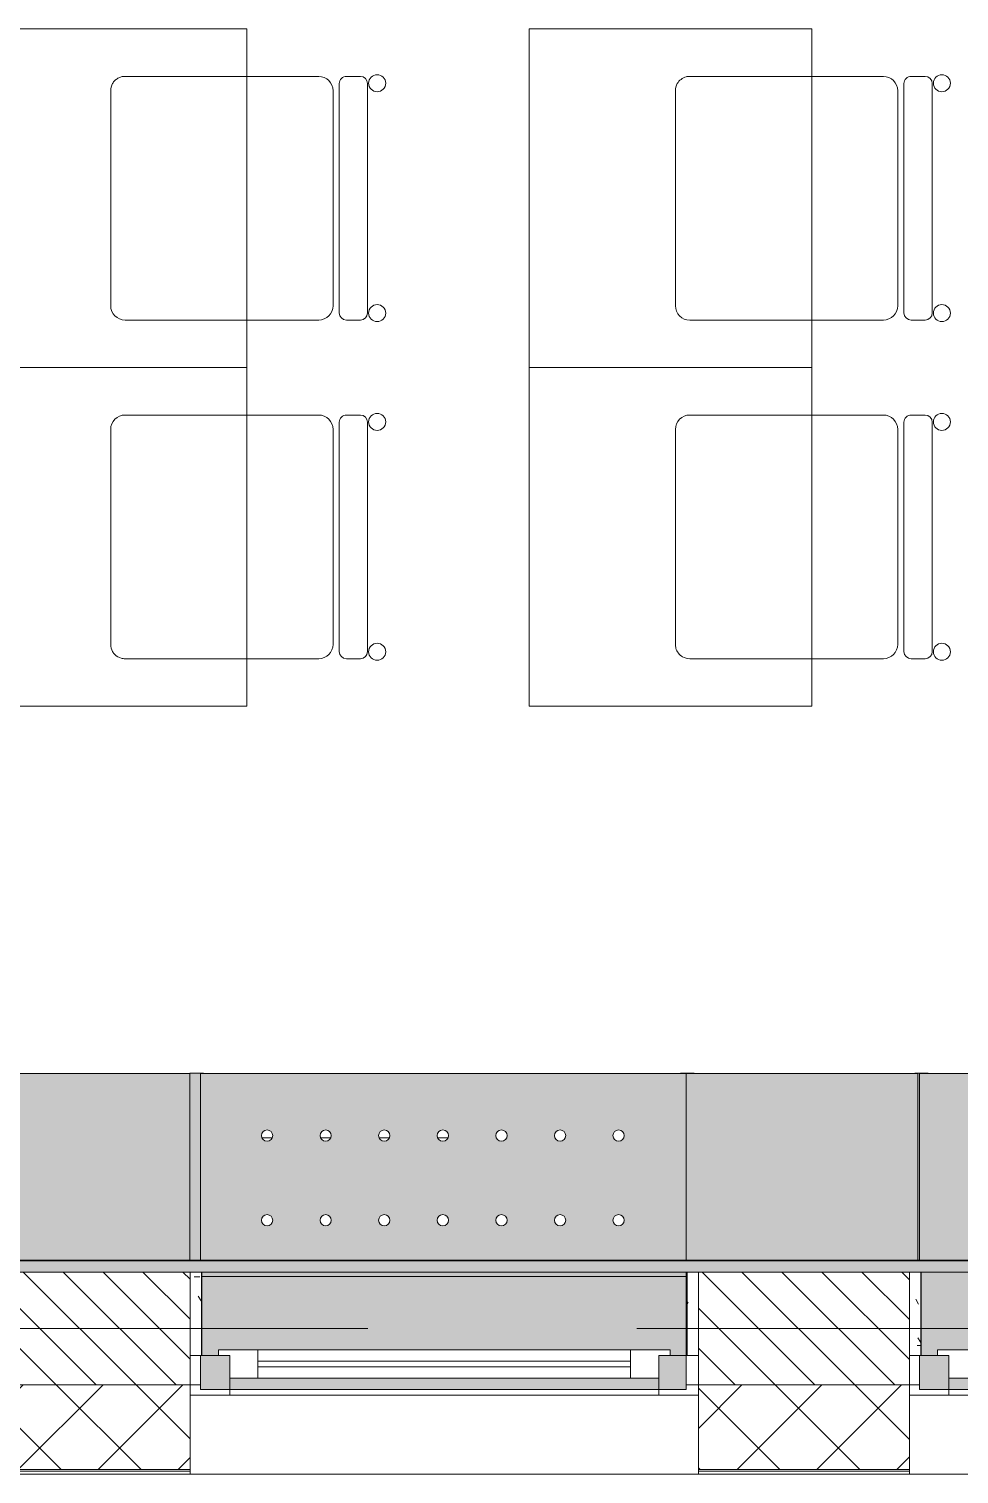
# Model space of a CAD drawing. Header units: millimetres. Extents: x 35092 to 251863, y -8553 to 29549.
# Drawn here: x 43751 to 45398, y -258 to 2303 of the extents above; entities that cross this region are included whole.
import ezdxf

# ---------------------------------------------------------------- set-up
doc = ezdxf.new("R2010")
doc.units = ezdxf.units.MM
doc.linetypes.add('Осевая', pattern=[3175, 635, -476.25, 1587.5, -476.25])
for name, color, linetype, lineweight in [('A-GLAZ', 7, 'Continuous', 9), ('A-GLAZ-1', 7, 'Continuous', 13), ('A-WALL', 7, 'Continuous', 9), ('I-WALL', 7, 'Continuous', 9), ('Знаки', 7, 'Continuous', 9), ('Оси-2', 7, 'Осевая', 9)]:
    doc.layers.add(name, color=color, linetype=linetype, lineweight=lineweight)
for name, color, linetype, lineweight, true_color in [('A-WALL-1', 9, 'Continuous', 9, 0x808080), ('A-WALL-FNSH-1', 9, 'Continuous', 9, 0x808080), ('I-FURN-1', 9, 'Continuous', 9, 0x808080), ('M-EQPM-1', 7, 'Continuous', 9, 0xb2b2b2)]:
    doc.layers.add(name, color=color, linetype=linetype, lineweight=lineweight, true_color=true_color)
pattern_1 = [(0, (0, 0), (121.92, 30.48), [10.058, -81.382, 10.058, -81.382, -487.68]), (0, (0, 0), (121.92, 30.48), [-182.88, 10.058, -172.822, 10.058, -81.382, -213.36]), (0, (0, 0), (121.92, 30.48), [-457.2, 10.058, -50.902, 10.058, -142.342]), (120, (45.72, 15.24), (-87.356454, 90.345817), [10.058, -81.382, 10.058, -81.382, -487.68]), (120, (45.72, 15.24), (-87.356454, 90.345817), [-182.88, 10.058, -172.822, 10.058, -81.382, -213.36]), (120, (45.72, 15.24), (-87.356454, 90.345817), [-457.2, 10.058, -50.902, 10.058, -142.342]), (240, (60.96, 76.2), (-34.563546, -120.825817), [10.058, -81.382, 10.058, -81.382, -487.68]), (240, (60.96, 76.2), (-34.563546, -120.825817), [-182.88, 10.058, -172.822, 10.058, -81.382, -213.36]), (240, (60.96, 76.2), (-34.563546, -120.825817), [-457.2, 10.058, -50.902, 10.058, -142.342])]

# ---------------------------------------------------------------- blocks, each defined once
blk = doc.blocks.new('120_Окно_СКБ_2Ст - 120_Окно_СКБ_2Ст 2100х2500 _мал створка СЛЕВА_-V24-План расстановки мебели и оборудования 2 этажа в осях 12-23')
at = {"layer": 'A-GLAZ'}
for p, q in [((1050, -57), (-1050, -57)), ((-1030, -127), (-1027.8, -127)), ((-930, -107), (-270, -107)), ((-270, -117), (-930, -117)), ((-100, -107), (930, -107)), ((930, -117), (-100, -117))]:
    blk.add_line(p, q, dxfattribs=at)
at = {"layer": 'A-GLAZ-1'}
for p, q in [((-1050, -127), (-1050, -57)), ((-1050, -57), (-980, -57)), ((-980, -57), (-980, -127)), ((-220, -127), (-220, -57)), ((-220, -57), (-150, -57)), ((-150, -57), (-150, -127)), ((980, -127), (980, -57)), ((980, -57), (1050, -57)), ((1050, -57), (1050, -127)), ((-220, -87), (-980, -87)), ((-980, -87), (-980, -127)), ((-930, -137), (-930, -87)), ((-270, -137), (-270, -87)), ((-220, -127), (-220, -87)), ((980, -87), (-150, -87)), ((-150, -87), (-150, -127)), ((-100, -137), (-100, -87)), ((930, -137), (930, -87)), ((980, -127), (980, -87)), ((-980, -127), (-1050, -127)), ((-980, -127), (-1000, -127)), ((-1000, -127), (-1000, -137)), ((-150, -127), (-220, -127)), ((-200, -127), (-220, -127)), ((-200, -137), (-200, -127)), ((-150, -127), (-170, -127)), ((-170, -127), (-170, -137)), ((1050, -127), (980, -127)), ((1000, -127), (980, -127)), ((1000, -137), (1000, -127)), ((-1000, -137), (-200, -137)), ((-200, -137), (-1000, -137)), ((-170, -137), (1000, -137)), ((1000, -137), (-170, -137))]:
    blk.add_line(p, q, dxfattribs=at)
blk = doc.blocks.new('120_Окно_СКБ_1Ст - 120_Окно_СКБ_1Ст 900х2500_h_-V43-План расстановки мебели и оборудования 2 этажа в осях 12-23')
at = {"layer": 'A-GLAZ'}
for p, q in [((450, -57), (-450, -57)), ((-430, -127), (-428.4, -127)), ((-330, -107), (330, -107)), ((330, -117), (-330, -117))]:
    blk.add_line(p, q, dxfattribs=at)
at = {"layer": 'A-GLAZ-1'}
for p, q in [((-450, -127), (-450, -57)), ((-450, -57), (-380, -57)), ((-380, -57), (-380, -127)), ((380, -127), (380, -57)), ((380, -57), (450, -57)), ((450, -57), (450, -127)), ((380, -87), (-380, -87)), ((-380, -87), (-380, -127)), ((-330, -137), (-330, -87)), ((330, -137), (330, -87)), ((380, -127), (380, -87)), ((-380, -127), (-450, -127)), ((-380, -127), (-400, -127)), ((-400, -127), (-400, -137)), ((450, -127), (380, -127)), ((400, -127), (380, -127)), ((400, -137), (400, -127)), ((-400, -137), (400, -137)), ((400, -137), (-400, -137))]:
    blk.add_line(p, q, dxfattribs=at)
blk = doc.blocks.new('Стол базовый прямоугольный - 1_7а-25476368-План расстановки мебели и оборудования 2 этажа в осях 12-23')
at = {"layer": 'I-FURN-1'}
for p, q in [((250, 300), (-250, 300)), ((-250, 300), (-250, -300)), ((250, -300), (250, 300)), ((-250, -300), (250, -300))]:
    blk.add_line(p, q, dxfattribs=at)
blk = doc.blocks.new('Стул Breuer - 1_9а-V56-План расстановки мебели и оборудования 2 этажа в осях 12-23')
at = {"layer": 'I-FURN-1'}
for p, q in [((190.5, 241.3), (-190.5, 241.3)), ((-215.9, 215.9), (-215.9, 0)), ((215.9, 0), (215.9, 215.9)), ((-215.9, 0), (-215.9, -127)), ((215.9, -127), (215.9, 0)), ((-190.5, -152.4), (190.5, -152.4)), ((-215.9, -176.2), (-215.9, -200.8)), ((203.2, -163.5), (-203.2, -163.5)), ((215.9, -200.8), (215.9, -176.2)), ((-203.2, -213.5), (203.2, -213.5))]:
    blk.add_line(p, q, dxfattribs=at)
for centre, radius, start, end in [((-190.5, 215.9), 25.4, 135, 180), ((-190.5, 215.9), 25.4, 90, 135), ((190.5, 215.9), 25.4, 60, 90), ((190.5, 215.9), 25.4, 15, 60), ((190.5, 215.9), 25.4, 0, 15), ((-190.5, -127), 25.4, 180, 270), ((190.5, -127), 25.4, 270, 360), ((-203.2, -176.2), 12.7, 90, 180), ((203.2, -176.2), 12.7, 360, 90), ((-203.2, -200.8), 12.7, 180, 270), ((203.2, -200.8), 12.7, 270, 360), ((-203.5, -230.6), 15.1, 360, 180), ((203.7, -230.6), 15.1, 360, 180), ((-203.5, -230.6), 15.1, 180, 360), ((203.7, -230.6), 15.1, 180, 360)]:
    blk.add_arc(centre, radius, start, end, dxfattribs=at)
blk = doc.blocks.new('Стул Breuer - 1_9а-V57-План расстановки мебели и оборудования 2 этажа в осях 12-23')
at = {"layer": 'I-FURN-1'}
for p, q in [((190.5, 241.3), (-190.5, 241.3)), ((-215.9, 215.9), (-215.9, 0)), ((215.9, 0), (215.9, 215.9)), ((-215.9, 0), (-215.9, -127)), ((215.9, -127), (215.9, 0)), ((-190.5, -152.4), (190.5, -152.4)), ((-215.9, -176.2), (-215.9, -200.8)), ((203.2, -163.5), (-203.2, -163.5)), ((215.9, -200.8), (215.9, -176.2)), ((-203.2, -213.5), (203.2, -213.5))]:
    blk.add_line(p, q, dxfattribs=at)
for centre, radius, start, end in [((-190.5, 215.9), 25.4, 105, 150), ((-190.5, 215.9), 25.4, 90, 105), ((190.5, 215.9), 25.4, 45, 90), ((190.5, 215.9), 25.4, 0, 45), ((-190.5, 215.9), 25.4, 150, 180), ((-190.5, -127), 25.4, 180, 270), ((190.5, -127), 25.4, 270, 360), ((-203.2, -176.2), 12.7, 90, 180), ((203.2, -176.2), 12.7, 360, 90), ((-203.2, -200.8), 12.7, 180, 270), ((203.2, -200.8), 12.7, 270, 360), ((-203.5, -230.6), 15.1, 360, 180), ((203.7, -230.6), 15.1, 360, 180), ((-203.5, -230.6), 15.1, 180, 360), ((203.7, -230.6), 15.1, 180, 360)]:
    blk.add_arc(centre, radius, start, end, dxfattribs=at)
blk = doc.blocks.new('Стул Breuer - 1_9а-V58-План расстановки мебели и оборудования 2 этажа в осях 12-23')
at = {"layer": 'I-FURN-1'}
for p, q in [((190.5, 241.3), (-190.5, 241.3)), ((-215.9, 215.9), (-215.9, 0)), ((215.9, 0), (215.9, 215.9)), ((-215.9, 0), (-215.9, -127)), ((215.9, -127), (215.9, 0)), ((-190.5, -152.4), (190.5, -152.4)), ((-215.9, -176.2), (-215.9, -200.8)), ((203.2, -163.5), (-203.2, -163.5)), ((215.9, -200.8), (215.9, -176.2)), ((-203.2, -213.5), (203.2, -213.5))]:
    blk.add_line(p, q, dxfattribs=at)
for centre, radius, start, end in [((-190.5, 215.9), 25.4, 90, 180), ((190.5, 215.9), 25.4, 60, 90), ((190.5, 215.9), 25.4, 45, 60), ((190.5, 215.9), 25.4, 30, 45), ((190.5, 215.9), 25.4, 15, 30), ((190.5, 215.9), 25.4, 0, 15), ((-190.5, -127), 25.4, 180, 270), ((190.5, -127), 25.4, 270, 360), ((-203.2, -176.2), 12.7, 90, 180), ((203.2, -176.2), 12.7, 360, 90), ((-203.2, -200.8), 12.7, 180, 270), ((203.2, -200.8), 12.7, 270, 360), ((-203.5, -230.6), 15.1, 360, 180), ((203.7, -230.6), 15.1, 360, 180), ((-203.5, -230.6), 15.1, 180, 360), ((203.7, -230.6), 15.1, 180, 360)]:
    blk.add_arc(centre, radius, start, end, dxfattribs=at)
blk = doc.blocks.new('Стул Breuer - 1_9а-V59-План расстановки мебели и оборудования 2 этажа в осях 12-23')
at = {"layer": 'I-FURN-1'}
for p, q in [((190.5, 241.3), (-190.5, 241.3)), ((-215.9, 215.9), (-215.9, 0)), ((215.9, 0), (215.9, 215.9)), ((-215.9, 0), (-215.9, -127)), ((215.9, -127), (215.9, 0)), ((-190.5, -152.4), (190.5, -152.4)), ((-215.9, -176.2), (-215.9, -200.8)), ((203.2, -163.5), (-203.2, -163.5)), ((215.9, -200.8), (215.9, -176.2)), ((-203.2, -213.5), (203.2, -213.5))]:
    blk.add_line(p, q, dxfattribs=at)
for centre, radius, start, end in [((-190.5, 215.9), 25.4, 135, 165), ((-190.5, 215.9), 25.4, 120, 135), ((-190.5, 215.9), 25.4, 90, 120), ((190.5, 215.9), 25.4, 0, 90), ((-190.5, 215.9), 25.4, 165, 180), ((-190.5, -127), 25.4, 180, 270), ((190.5, -127), 25.4, 270, 360), ((-203.2, -176.2), 12.7, 90, 180), ((203.2, -176.2), 12.7, 360, 90), ((-203.2, -200.8), 12.7, 180, 270), ((203.2, -200.8), 12.7, 270, 360), ((-203.5, -230.6), 15.1, 360, 180), ((203.7, -230.6), 15.1, 360, 180), ((-203.5, -230.6), 15.1, 180, 360), ((203.7, -230.6), 15.1, 180, 360)]:
    blk.add_arc(centre, radius, start, end, dxfattribs=at)
blk = doc.blocks.new('radiator_prado_classic_z_tip_30_po exemplyaru - Classic Z Тип 30-300-31134001-План расстановки мебели и оборудования 2 этажа в осях 12-23')
at = {"layer": 'M-EQPM-1'}
for p, q in [((321.2, 146), (339.5, 146)), ((339.5, 146), (321.2, 146)), ((424.9, 146), (443.3, 146)), ((443.3, 146), (424.9, 146)), ((528.7, 146), (547, 146)), ((547, 146), (528.7, 146)), ((632.4, 146), (650.8, 146)), ((650.8, 146), (632.4, 146))]:
    blk.add_line(p, q, dxfattribs=at)
blk = doc.blocks.new('Зашивка радиатора_ с перфорацией М5 - Зашивка радиатора_ с перфорацией М5-V186-План расстановки мебели и оборудования 2 этажа в осях 12-23')
at = {"layer": 'Знаки'}
h = blk.add_hatch(color=256, dxfattribs=at)
h.paths.add_polyline_path([(1750, 380), (-310, 380), (-310, 172.1), (1747.8, 172.1), (1747.8, 320.1), (1750, 320.1)])
h.paths.add_polyline_path([(497.8, 360.1), (497.8, 320.1), (517.8, 320.1), (517.8, 310.1), (-282.2, 310.1), (-282.2, 320.1), (-262.2, 320.1), (-262.2, 360.1), (417, 360.1)])
h.paths.add_polyline_path([(1686.1, 360.1), (1697.8, 359.1), (1697.8, 320.1), (1717.8, 320.1), (1717.8, 310.1), (547.8, 310.1), (547.8, 320.1), (567.8, 320.1), (567.8, 360.1), (1679, 360.1)])
h.paths.add_polyline_path([(252.6, 152.1), (-310, 152.1), (-310, -179.9), (1750, -179.9), (1750, 152.1), (334.2, 152.1)])
h.paths.add_polyline_path([(923.7, 90.4), (928.7, 89), (932.4, 85.4), (933.7, 80.4), (932.4, 75.4), (928.7, 71.7), (923.7, 70.4), (918.7, 71.7), (915.1, 75.4), (913.7, 80.4), (915.1, 85.4), (918.7, 89), (921.2, 90)])
h.paths.add_polyline_path([(1650, 90.4), (1655, 89), (1658.7, 85.4), (1660, 80.4), (1658.7, 75.4), (1655, 71.7), (1650, 70.4), (1645, 71.7), (1641.3, 75.4), (1640, 80.4), (1641.3, 85.4), (1645, 89), (1647.4, 90)])
h.paths.add_polyline_path([(1442.5, 90.4), (1447.5, 89), (1451.2, 85.4), (1452.5, 80.4), (1451.2, 75.4), (1447.5, 71.7), (1442.5, 70.4), (1437.5, 71.7), (1433.8, 75.4), (1432.5, 80.4), (1433.8, 85.4), (1437.5, 89), (1439.9, 90)])
h.paths.add_polyline_path([(1338.7, 90.4), (1343.7, 89), (1347.4, 85.4), (1348.7, 80.4), (1347.4, 75.4), (1343.7, 71.7), (1338.7, 70.4), (1333.7, 71.7), (1330.1, 75.4), (1328.7, 80.4), (1330.1, 85.4), (1333.7, 89), (1336.2, 90)])
h.paths.add_polyline_path([(1235, 90.4), (1240, 89), (1243.7, 85.4), (1245, 80.4), (1243.7, 75.4), (1240, 71.7), (1235, 70.4), (1230, 71.7), (1226.3, 75.4), (1225, 80.4), (1226.3, 85.4), (1230, 89), (1232.4, 90)])
h.paths.add_polyline_path([(1027.5, 90.4), (1032.5, 89), (1036.2, 85.4), (1037.5, 80.4), (1036.2, 75.4), (1032.5, 71.7), (1027.5, 70.4), (1022.5, 71.7), (1018.8, 75.4), (1017.5, 80.4), (1018.8, 85.4), (1022.5, 89), (1024.9, 90)])
h.paths.add_polyline_path([(1131.2, 90.4), (1136.2, 89), (1139.9, 85.4), (1141.2, 80.4), (1139.9, 75.4), (1136.2, 71.7), (1131.2, 70.4), (1126.2, 71.7), (1122.6, 75.4), (1121.2, 80.4), (1122.6, 85.4), (1126.2, 89), (1128.7, 90)])
h.paths.add_polyline_path([(820, 90.4), (825, 89), (828.7, 85.4), (830, 80.4), (828.7, 75.4), (825, 71.7), (820, 70.4), (815, 71.7), (811.3, 75.4), (810, 80.4), (811.3, 85.4), (815, 89), (817.4, 90)])
h.paths.add_polyline_path([(1546.2, 90.4), (1551.2, 89), (1554.9, 85.4), (1556.2, 80.4), (1554.9, 75.4), (1551.2, 71.7), (1546.2, 70.4), (1541.2, 71.7), (1537.6, 75.4), (1536.2, 80.4), (1537.6, 85.4), (1541.2, 89), (1543.7, 90)])
h.paths.add_polyline_path([(612.5, 90.4), (617.5, 89), (621.2, 85.4), (622.5, 80.4), (621.2, 75.4), (617.5, 71.7), (612.5, 70.4), (607.5, 71.7), (603.8, 75.4), (602.5, 80.4), (603.8, 85.4), (607.5, 89), (609.9, 90)])
h.paths.add_polyline_path([(716.2, 90.4), (721.2, 89), (724.9, 85.4), (726.2, 80.4), (724.9, 75.4), (721.2, 71.7), (716.2, 70.4), (711.2, 71.7), (707.6, 75.4), (706.2, 80.4), (707.6, 85.4), (711.2, 89), (713.7, 90)])
h.paths.add_polyline_path([(-217.5, 90.4), (-212.5, 89), (-208.8, 85.4), (-207.5, 80.4), (-208.8, 75.4), (-212.5, 71.7), (-217.5, 70.4), (-222.5, 71.7), (-226.2, 75.4), (-227.5, 80.4), (-226.2, 85.4), (-222.5, 89), (-220.1, 90)])
h.paths.add_polyline_path([(508.7, 90.4), (513.7, 89), (517.4, 85.4), (518.7, 80.4), (517.4, 75.4), (513.7, 71.7), (508.7, 70.4), (503.7, 71.7), (500.1, 75.4), (498.7, 80.4), (500.1, 85.4), (503.7, 89), (506.2, 90)])
h.paths.add_polyline_path([(301.2, 90.4), (306.2, 89), (309.9, 85.4), (311.2, 80.4), (309.9, 75.4), (306.2, 71.7), (301.2, 70.4), (296.2, 71.7), (292.6, 75.4), (291.2, 80.4), (292.6, 85.4), (296.2, 89), (298.7, 90)])
h.paths.add_polyline_path([(405, 90.4), (410, 89), (413.7, 85.4), (415, 80.4), (413.7, 75.4), (410, 71.7), (405, 70.4), (400, 71.7), (396.3, 75.4), (395, 80.4), (396.3, 85.4), (400, 89), (402.4, 90)])
h.paths.add_polyline_path([(197.5, 90.4), (202.5, 89), (206.2, 85.4), (207.5, 80.4), (206.2, 75.4), (202.5, 71.7), (197.5, 70.4), (192.5, 71.7), (188.8, 75.4), (187.5, 80.4), (188.8, 85.4), (192.5, 89), (194.9, 90)])
h.paths.add_polyline_path([(93.7, 90.4), (98.7, 89), (102.4, 85.4), (103.7, 80.4), (102.4, 75.4), (98.7, 71.7), (93.7, 70.4), (88.7, 71.7), (85.1, 75.4), (83.7, 80.4), (85.1, 85.4), (88.7, 89), (91.2, 90)])
h.paths.add_polyline_path([(-113.8, 90.4), (-108.8, 89), (-105.1, 85.4), (-103.8, 80.4), (-105.1, 75.4), (-108.8, 71.7), (-113.8, 70.4), (-118.8, 71.7), (-122.4, 75.4), (-123.8, 80.4), (-122.4, 85.4), (-118.8, 89), (-116.3, 90)])
h.paths.add_polyline_path([(-10, 90.4), (-5, 89), (-1.3, 85.4), (0, 80.4), (-1.3, 75.4), (-5, 71.7), (-10, 70.4), (-15, 71.7), (-18.7, 75.4), (-20, 80.4), (-18.7, 85.4), (-15, 89), (-12.6, 90)])
h.paths.add_polyline_path([(716.2, -59.6), (722, -61.6), (724.9, -64.6), (726.2, -69.6), (724.9, -74.6), (721.2, -78.3), (716.2, -79.6), (711.2, -78.3), (707.6, -74.6), (706.2, -69.6), (707.6, -64.6), (711.2, -61), (713.7, -60)])
h.paths.add_polyline_path([(1546.2, -59.6), (1552, -61.6), (1554.9, -64.6), (1556.2, -69.6), (1554.9, -74.6), (1551.2, -78.3), (1546.2, -79.6), (1541.2, -78.3), (1537.6, -74.6), (1536.2, -69.6), (1537.6, -64.6), (1541.2, -61), (1543.7, -60)])
h.paths.add_polyline_path([(1650, -59.6), (1655.8, -61.6), (1658.7, -64.6), (1660, -69.6), (1658.7, -74.6), (1655, -78.3), (1650, -79.6), (1645, -78.3), (1641.3, -74.6), (1640, -69.6), (1641.3, -64.6), (1645, -61), (1647.4, -60)])
h.paths.add_polyline_path([(1338.7, -59.6), (1344.5, -61.6), (1347.4, -64.6), (1348.7, -69.6), (1347.4, -74.6), (1343.7, -78.3), (1338.7, -79.6), (1333.7, -78.3), (1330.1, -74.6), (1328.7, -69.6), (1330.1, -64.6), (1333.7, -61), (1336.2, -60)])
h.paths.add_polyline_path([(1235, -59.6), (1240.8, -61.6), (1243.7, -64.6), (1245, -69.6), (1243.7, -74.6), (1240, -78.3), (1235, -79.6), (1230, -78.3), (1226.3, -74.6), (1225, -69.6), (1226.3, -64.6), (1230, -61), (1232.4, -60)])
h.paths.add_polyline_path([(820, -59.6), (825.8, -61.6), (828.7, -64.6), (830, -69.6), (828.7, -74.6), (825, -78.3), (820, -79.6), (815, -78.3), (811.3, -74.6), (810, -69.6), (811.3, -64.6), (815, -61), (817.4, -60)])
h.paths.add_polyline_path([(1131.2, -59.6), (1137, -61.6), (1139.9, -64.6), (1141.2, -69.6), (1139.9, -74.6), (1136.2, -78.3), (1131.2, -79.6), (1126.2, -78.3), (1122.6, -74.6), (1121.2, -69.6), (1122.6, -64.6), (1126.2, -61), (1128.7, -60)])
h.paths.add_polyline_path([(923.7, -59.6), (929.5, -61.6), (932.4, -64.6), (933.7, -69.6), (932.4, -74.6), (928.7, -78.3), (923.7, -79.6), (918.7, -78.3), (915.1, -74.6), (913.7, -69.6), (915.1, -64.6), (918.7, -61), (921.2, -60)])
h.paths.add_polyline_path([(1027.5, -59.6), (1033.3, -61.6), (1036.2, -64.6), (1037.5, -69.6), (1036.2, -74.6), (1032.5, -78.3), (1027.5, -79.6), (1022.5, -78.3), (1018.8, -74.6), (1017.5, -69.6), (1018.8, -64.6), (1022.5, -61), (1024.9, -60)])
h.paths.add_polyline_path([(1442.5, -59.6), (1448.3, -61.6), (1451.2, -64.6), (1452.5, -69.6), (1451.2, -74.6), (1447.5, -78.3), (1442.5, -79.6), (1437.5, -78.3), (1433.8, -74.6), (1432.5, -69.6), (1433.8, -64.6), (1437.5, -61), (1439.9, -60)])
h.paths.add_polyline_path([(93.7, -59.6), (99.5, -61.6), (102.4, -64.6), (103.7, -69.6), (102.4, -74.6), (98.7, -78.3), (93.7, -79.6), (88.7, -78.3), (85.1, -74.6), (83.7, -69.6), (85.1, -64.6), (88.7, -61), (91.2, -60)])
h.paths.add_polyline_path([(301.2, -59.6), (307, -61.6), (309.9, -64.6), (311.2, -69.6), (309.9, -74.6), (306.2, -78.3), (301.2, -79.6), (296.2, -78.3), (292.6, -74.6), (291.2, -69.6), (292.6, -64.6), (296.2, -61), (298.7, -60)])
h.paths.add_polyline_path([(508.7, -59.6), (514.5, -61.6), (517.4, -64.6), (518.7, -69.6), (517.4, -74.6), (513.7, -78.3), (508.1, -79.6), (503.7, -78.3), (500.1, -74.6), (498.7, -69.6), (500.1, -64.6), (503.7, -61), (506.2, -60)])
h.paths.add_polyline_path([(405, -59.6), (410.8, -61.6), (413.7, -64.6), (415, -69.6), (413.7, -74.6), (410, -78.3), (405, -79.6), (400, -78.3), (396.3, -74.6), (395, -69.6), (396.3, -64.6), (400, -61), (402.4, -60)])
h.paths.add_polyline_path([(-10, -59.6), (-4.2, -61.6), (-1.3, -64.6), (0, -69.6), (-1.3, -74.6), (-5, -78.3), (-10, -79.6), (-15, -78.3), (-18.7, -74.6), (-20, -69.6), (-18.7, -64.6), (-15, -61), (-12.6, -60)])
h.paths.add_polyline_path([(-113.8, -59.6), (-108, -61.6), (-105.1, -64.6), (-103.8, -69.6), (-105.1, -74.6), (-108.8, -78.3), (-113.8, -79.6), (-118.8, -78.3), (-122.4, -74.6), (-123.8, -69.6), (-122.4, -64.6), (-118.8, -61), (-116.3, -60)])
h.paths.add_polyline_path([(197.5, -59.6), (203.3, -61.6), (206.2, -64.6), (207.5, -69.6), (206.2, -74.6), (202.5, -78.3), (197.5, -79.6), (192.5, -78.3), (188.8, -74.6), (187.5, -69.6), (188.8, -64.6), (192.5, -61), (194.9, -60)])
h.paths.add_polyline_path([(612.5, -59.6), (618.3, -61.6), (621.2, -64.6), (622.5, -69.6), (621.2, -74.6), (617.5, -78.3), (612.5, -79.6), (607.5, -78.3), (603.8, -74.6), (602.5, -69.6), (603.8, -64.6), (607.5, -61), (609.9, -60)])
h.paths.add_polyline_path([(-217.5, -59.6), (-211.7, -61.6), (-208.8, -64.6), (-207.5, -69.6), (-208.8, -74.6), (-212.5, -78.3), (-217.5, -79.6), (-222.5, -78.3), (-226.2, -74.6), (-227.5, -69.6), (-226.2, -64.6), (-222.5, -61), (-220.1, -60)])
for p, q in [((1750, 380), (-310, 380)), ((-310, 380), (-310, 172.1)), ((1750, 320.1), (1750, 380)), ((-310, 152.1), (-310, -179.9)), ((1750, -179.9), (1750, 152.1)), ((-310, -179.9), (1750, -179.9))]:
    blk.add_line(p, q, dxfattribs=at)
for centre, start, end in [((-217.5, 80.4), 0, 180), ((-217.5, 80.4), 180, 0), ((-113.8, 80.4), 0, 180), ((-113.8, 80.4), 180, 0), ((-10, 80.4), 0, 180), ((-10, 80.4), 180, 360), ((93.7, 80.4), 0, 180), ((93.7, 80.4), 180, 0), ((197.5, 80.4), 0, 180), ((197.5, 80.4), 180, 0), ((301.2, 80.4), 0, 180), ((301.2, 80.4), 180, 0), ((405, 80.4), 0, 180), ((405, 80.4), 180, 0), ((508.7, 80.4), 0, 180), ((508.7, 80.4), 180, 0), ((612.5, 80.4), 0, 180), ((612.5, 80.4), 180, 0), ((716.2, 80.4), 0, 180), ((716.2, 80.4), 180, 0), ((820, 80.4), 0, 180), ((820, 80.4), 180, 0), ((923.7, 80.4), 0, 180), ((923.7, 80.4), 180, 360), ((1027.5, 80.4), 0, 180), ((1027.5, 80.4), 180, 0), ((1131.2, 80.4), 0, 180), ((1131.2, 80.4), 180, 360), ((1235, 80.4), 0, 180), ((1235, 80.4), 180, 0), ((1338.7, 80.4), 0, 180), ((1338.7, 80.4), 180, 0), ((1442.5, 80.4), 0, 180), ((1442.5, 80.4), 180, 360), ((1546.2, 80.4), 0, 180), ((1546.2, 80.4), 180, 0), ((1650, 80.4), 0, 180), ((1650, 80.4), 180, 360), ((-217.5, -69.6), 0, 180), ((-217.5, -69.6), 180, 0), ((-113.8, -69.6), 0, 180), ((-113.8, -69.6), 180, 0), ((-10, -69.6), 0, 180), ((-10, -69.6), 180, 0), ((93.7, -69.6), 0, 180), ((93.7, -69.6), 180, 0), ((197.5, -69.6), 0, 180), ((197.5, -69.6), 180, 0), ((301.2, -69.6), 0, 180), ((301.2, -69.6), 180, 0), ((405, -69.6), 0, 180), ((405, -69.6), 180, 0), ((508.7, -69.6), 0, 180), ((508.7, -69.6), 180, 0), ((612.5, -69.6), 0, 180), ((612.5, -69.6), 180, 0), ((716.2, -69.6), 0, 180), ((716.2, -69.6), 180, 0), ((820, -69.6), 0, 180), ((820, -69.6), 180, 0), ((923.7, -69.6), 0, 180), ((923.7, -69.6), 180, 0), ((1027.5, -69.6), 0, 180), ((1027.5, -69.6), 180, 0), ((1131.2, -69.6), 0, 180), ((1131.2, -69.6), 180, 0), ((1235, -69.6), 0, 180), ((1235, -69.6), 180, 0), ((1338.7, -69.6), 0, 180), ((1338.7, -69.6), 180, 0), ((1442.5, -69.6), 0, 180), ((1442.5, -69.6), 180, 0), ((1546.2, -69.6), 0, 180), ((1546.2, -69.6), 180, 0), ((1650, -69.6), 0, 180), ((1650, -69.6), 180, 0)]:
    blk.add_arc(centre, 10, start, end, dxfattribs=at)
blk = doc.blocks.new('Зашивка радиатора_ с перфорацией М1 - Зашивка радиатора_ с перфорацией М1-30929141-План расстановки мебели и оборудования 2 этажа в осях 12-23')
at = {"layer": 'Знаки'}
h = blk.add_hatch(color=256, dxfattribs=at)
h.paths.add_polyline_path([(11.6, 380), (-430, 380), (-430, 180), (428.4, 180), (428.4, 320.1), (430, 320.1), (430, 380), (376.2, 380)])
h.paths.add_polyline_path([(-381.6, 360.1), (378.4, 360.1), (378.4, 320.1), (398.4, 320.1), (398.4, 310.1), (-401.6, 310.1), (-401.6, 320.1), (-381.6, 320.1)])
h = blk.add_hatch(color=256, dxfattribs=at)
h.paths.add_polyline_path([(428.4, 180), (-430, 180), (-430, 172.1), (428.4, 172.1), (428.4, 179.6)])
h.paths.add_polyline_path([(193.9, 152.1), (-430, 152.1), (-430, -179.9), (430.2, -179.9), (430.2, 152.1), (296.6, 152.1)])
h.paths.add_polyline_path([(-102.8, 90.4), (-97.8, 89), (-94.1, 85.4), (-92.8, 80.4), (-94.1, 75.4), (-97.8, 71.7), (-102.8, 70.4), (-107.8, 71.7), (-111.4, 75.4), (-112.8, 80.4), (-111.4, 85.4), (-107.8, 89), (-105.3, 90)])
h.paths.add_polyline_path([(-206.5, 90.4), (-201.5, 89), (-197.8, 85.4), (-196.5, 80.4), (-197.8, 75.4), (-201.5, 71.7), (-206.5, 70.4), (-211.5, 71.7), (-215.2, 75.4), (-216.5, 80.4), (-215.2, 85.4), (-211.5, 89), (-209.1, 90)])
h.paths.add_polyline_path([(208.5, 90.4), (213.5, 89), (217.2, 85.4), (218.5, 80.4), (217.2, 75.4), (213.5, 71.7), (208.5, 70.4), (203.5, 71.7), (199.8, 75.4), (198.5, 80.4), (199.8, 85.4), (203.5, 89), (205.9, 90)])
h.paths.add_polyline_path([(104.7, 90.4), (109.7, 89), (113.4, 85.4), (114.7, 80.4), (113.4, 75.4), (109.7, 71.7), (104.7, 70.4), (99.7, 71.7), (96.1, 75.4), (94.7, 80.4), (96.1, 85.4), (99.7, 89), (102.2, 90)])
h.paths.add_polyline_path([(312.2, 90.4), (317.2, 89), (320.9, 85.4), (322.2, 80.4), (320.9, 75.4), (317.2, 71.7), (312.2, 70.4), (307.2, 71.7), (303.6, 75.4), (302.2, 80.4), (303.6, 85.4), (307.2, 89), (309.7, 90)])
h.paths.add_polyline_path([(-310.3, 90.4), (-305.3, 89), (-301.6, 85.4), (-300.3, 80.4), (-301.6, 75.4), (-305.3, 71.7), (-310.3, 70.4), (-315.3, 71.7), (-318.9, 75.4), (-320.3, 80.4), (-318.9, 85.4), (-315.3, 89), (-312.8, 90)])
h.paths.add_polyline_path([(1, 90.4), (6, 89), (9.7, 85.4), (11, 80.4), (9.7, 75.4), (6, 71.7), (1, 70.4), (-4, 71.7), (-7.7, 75.4), (-9, 80.4), (-7.7, 85.4), (-4, 89), (-1.6, 90)])
h.paths.add_polyline_path([(312.2, -59.6), (318, -61.6), (320.9, -64.6), (322.2, -69.6), (320.9, -74.6), (317.2, -78.3), (312.2, -79.6), (307.2, -78.3), (303.6, -74.6), (302.2, -69.6), (303.6, -64.6), (307.2, -61), (309.7, -60)])
h.paths.add_polyline_path([(-102.8, -59.6), (-97, -61.6), (-94.1, -64.6), (-92.8, -69.6), (-94.1, -74.6), (-97.8, -78.3), (-102.8, -79.6), (-107.8, -78.3), (-111.4, -74.6), (-112.8, -69.6), (-111.4, -64.6), (-107.8, -61), (-105.3, -60)])
h.paths.add_polyline_path([(1, -59.6), (6.8, -61.6), (9.7, -64.6), (11, -69.6), (9.7, -74.6), (6, -78.3), (1, -79.6), (-4, -78.3), (-7.7, -74.6), (-9, -69.6), (-7.7, -64.6), (-4, -61), (-1.6, -60)])
h.paths.add_polyline_path([(-310.3, -59.6), (-304.5, -61.6), (-301.6, -64.6), (-300.3, -69.6), (-301.6, -74.6), (-305.3, -78.3), (-310.3, -79.6), (-315.3, -78.3), (-318.9, -74.6), (-320.3, -69.6), (-318.9, -64.6), (-315.3, -61), (-312.8, -60)])
h.paths.add_polyline_path([(-206.5, -59.6), (-200.7, -61.6), (-197.8, -64.6), (-196.5, -69.6), (-197.8, -74.6), (-201.5, -78.3), (-206.5, -79.6), (-211.5, -78.3), (-215.2, -74.6), (-216.5, -69.6), (-215.2, -64.6), (-211.5, -61), (-209.1, -60)])
h.paths.add_polyline_path([(104.7, -59.6), (110.5, -61.6), (113.4, -64.6), (114.7, -69.6), (113.4, -74.6), (109.7, -78.3), (104.7, -79.6), (99.7, -78.3), (96.1, -74.6), (94.7, -69.6), (96.1, -64.6), (99.7, -61), (102.2, -60)])
h.paths.add_polyline_path([(208.5, -59.6), (214.3, -61.6), (217.2, -64.6), (218.5, -69.6), (217.2, -74.6), (213.5, -78.3), (208.5, -79.6), (203.5, -78.3), (199.8, -74.6), (198.5, -69.6), (199.8, -64.6), (203.5, -61), (205.9, -60)])
for p, q in [((430, 380), (-430, 380)), ((-430, 380), (-430, 180)), ((430, 320.1), (430, 380)), ((-430, 180), (428.4, 180)), ((428.4, 180), (-430, 180)), ((-430, 180), (-430, 172.1)), ((-430, 152.1), (-430, -179.9)), ((430.2, -179.9), (430.2, 152.1)), ((-430, -179.9), (430.2, -179.9))]:
    blk.add_line(p, q, dxfattribs=at)
for centre, start, end in [((-310.3, 80.4), 180, 0), ((-310.3, 80.4), 0, 180), ((-206.5, 80.4), 0, 180), ((-206.5, 80.4), 180, 360), ((-102.8, 80.4), 0, 180), ((-102.8, 80.4), 180, 0), ((1, 80.4), 0, 180), ((1, 80.4), 180, 0), ((104.7, 80.4), 0, 180), ((104.7, 80.4), 180, 360), ((208.5, 80.4), 0, 180), ((208.5, 80.4), 180, 0), ((312.2, 80.4), 0, 180), ((312.2, 80.4), 180, 0), ((-310.3, -69.6), 0, 180), ((-310.3, -69.6), 180, 0), ((-206.5, -69.6), 0, 180), ((-206.5, -69.6), 180, 0), ((-102.8, -69.6), 0, 180), ((-102.8, -69.6), 180, 0), ((1, -69.6), 0, 180), ((1, -69.6), 180, 0), ((104.7, -69.6), 0, 180), ((104.7, -69.6), 180, 0), ((208.5, -69.6), 0, 180), ((208.5, -69.6), 180, 0), ((312.2, -69.6), 0, 180), ((312.2, -69.6), 180, 0)]:
    blk.add_arc(centre, 10, start, end, dxfattribs=at)
blk = doc.blocks.new('Зашивка_ опоясывающая панель - Зашивка_ опоясывающая панель-V190-План расстановки мебели и оборудования 2 этажа в осях 12-23')
at = {"layer": 'Знаки'}
blk.add_line((-430, 180), (-406, 180), dxfattribs=at)
blk = doc.blocks.new('Зашивка_ опоясывающая панель - Зашивка_ опоясывающая панель-V191-План расстановки мебели и оборудования 2 этажа в осях 12-23')
at = {"layer": 'Знаки'}
blk.add_hatch(color=256, dxfattribs=at).paths.add_polyline_path([(-411.2, -152.1), (-411.2, 179.9), (-430, 179.9), (-430, -152.1)])
for p, q in [((-430, -152.1), (-430, 180)), ((-430, 180), (-406, 180))]:
    blk.add_line(p, q, dxfattribs=at)
blk = doc.blocks.new('Зашивка_ опоясывающая панель - Зашивка_ опоясывающая панель-V192-План расстановки мебели и оборудования 2 этажа в осях 12-23')
at = {"layer": 'Знаки'}
blk.add_hatch(color=256, dxfattribs=at).paths.add_polyline_path([(-421.5, -152.1), (-421.5, 179.9), (-424.6, 179.9), (-424.6, -152.1)])
blk.add_line((-430, 180), (-406, 180), dxfattribs=at)
blk = doc.blocks.new('Зашивка без перфорации М3_2_1 - М3_2_6-31137784-План расстановки мебели и оборудования 2 этажа в осях 12-23')
at = {"layer": 'Знаки'}
blk.add_hatch(color=256, dxfattribs=at).paths.add_polyline_path([(-423.7, 152.1), (-423.7, -179.9), (-97.9, -179.9), (-97.9, 152.1), (-314.3, 152.1)])
blk.add_line((-423.7, -179.9), (-97.9, -179.9), dxfattribs=at)
blk = doc.blocks.new('Зашивка без перфорации М3 - М3_21-31155028-План расстановки мебели и оборудования 2 этажа в осях 12-23')
at = {"layer": 'Знаки'}
h = blk.add_hatch(color=256, dxfattribs=at)
h.paths.add_polyline_path([(-19.8, 180), (-21.7, 180), (-21.7, 172.1), (-19.8, 172.1)])
h.paths.add_polyline_path([(-430, 152.1), (-430, -179.9), (-19.8, -179.9), (-19.8, 152.1), (-415.3, 152.1)])
for p, q in [((-19.8, 180), (-21.7, 180)), ((-19.8, 172.1), (-19.8, 180)), ((-430, 152.1), (-430, -179.9)), ((-19.8, -179.9), (-19.8, 152.1)), ((-430, -179.9), (-19.8, -179.9))]:
    blk.add_line(p, q, dxfattribs=at)

msp = doc.modelspace()

# ---------------------------------------------------------------- hatches: boundary and pattern name
at = {"layer": 'A-WALL'}
h = msp.add_hatch(dxfattribs=at)
h.set_pattern_fill('FP_20', color=256, style=0, pattern_type=2)
h.set_pattern_definition([(135, (0, 0), (-35.35534, -35.35534), [])])
h.paths.add_polyline_path([(43744, -100), (44036.3, -100), (44036.3, 100), (43420, 100), (43420, -100)])
h.paths.add_polyline_path([(45310, -100), (45310, 100), (44936.3, 100), (44936.3, -100), (45202.4, -100)])
h = msp.add_hatch(dxfattribs=at)
h.set_pattern_fill('FP_21', color=256, style=0, pattern_type=2)
h.set_pattern_definition([(45, (0, 0), (-70.71068, 70.71068), []), (135, (0, 0), (-70.71068, -70.71068), [])])
h.paths.add_polyline_path([(75464.7, -250), (75700, -250), (75700, -100), (71560, -100), (71560, -250), (74735.4, -250)])
h.paths.add_polyline_path([(70660, -250), (70660, -100), (67060, -100), (67060, -250), (70360.2, -250)])
h.paths.add_polyline_path([(66160, -250), (66160, -100), (65160, -100), (65160, -250), (65984.9, -250)])
h.paths.add_polyline_path([(62060, -250), (62060, -100), (60910, -100), (60910, -250), (61609.7, -250)])
h.paths.add_polyline_path([(58060, -250), (58810, -250), (58810, -100), (58060, -100), (58060, -245.4)])
h.paths.add_polyline_path([(56910, -250), (57160, -250), (57160, -100), (56410, -100), (56410, -250), (56505.2, -250)])
h.paths.add_polyline_path([(52129.9, -250), (53310, -250), (53310, -100), (51910, -100), (51910, -250)])
h.paths.add_polyline_path([(48810, -250), (48810, -100), (47410, -100), (47410, -250), (48483.9, -250)])
h.paths.add_polyline_path([(43379.4, -250), (44036.3, -250), (44036.3, -100), (42660, -100), (42660, -250)])
h.paths.add_polyline_path([(44936.3, -250), (45310, -250), (45310, -100), (44936.3, -100), (44936.3, -245.4)])
h.paths.add_polyline_path([(38742.7, -250), (39560, -250), (39560, -100), (38742.7, -100), (38742.7, -178.1)])
at = {"layer": 'I-WALL'}
h = msp.add_hatch(dxfattribs=at)
h.set_pattern_fill('FP_58', color=256, style=0, pattern_type=2)
h.set_pattern_definition(pattern_1)
h.paths.add_polyline_path([(45567, 100), (47410, 100), (47410, 120), (43690, 120), (43690, 100), (45384.7, 100)])
h = msp.add_hatch(dxfattribs=at)
h.set_pattern_fill('FP_58', color=256, style=0, pattern_type=2)
h.set_pattern_definition(pattern_1)
h.paths.add_polyline_path([(44056.3, -48), (44056.3, 100), (44036.3, 100), (44036.3, -48)])
h = msp.add_hatch(dxfattribs=at)
h.set_pattern_fill('FP_58', color=256, style=0, pattern_type=2)
h.set_pattern_definition(pattern_1)
h.paths.add_polyline_path([(44936.3, -48), (44936.3, 100), (44916.3, 100), (44916.3, -48)])
h = msp.add_hatch(dxfattribs=at)
h.set_pattern_fill('FP_58', color=256, style=0, pattern_type=2)
h.set_pattern_definition(pattern_1)
h.paths.add_polyline_path([(45330, -48), (45330, 100), (45310, 100), (45310, -48)])

# ---------------------------------------------------------------- linework, layer by layer
at = {"layer": 'A-WALL'}
for p, q in [((43420, -100), (44036.3, -100)), ((44936.3, -100), (45310, -100)), ((42660, -250), (44036.3, -250)), ((42660, -253), (44036.3, -253)), ((44936.3, -250), (45310, -250)), ((44936.3, -253), (45310, -253)), ((44936.3, -258), (44036.3, -258)), ((47410, -258), (45310, -258))]:
    msp.add_line(p, q, dxfattribs=at)
at = {"layer": 'A-WALL-1'}
for p, q in [((47410, 120), (43690, 120)), ((43420, 100), (47410, 100)), ((44036.3, 100), (44036.3, -250)), ((44056.3, -48), (44056.3, 100)), ((44916.3, 100), (44916.3, -48)), ((44936.3, -250), (44936.3, 100)), ((45310, 100), (45310, -250)), ((45330, -48), (45330, 100)), ((44036.3, -48), (44056.3, -48)), ((44916.3, -48), (44936.3, -48)), ((45310, -48), (45330, -48))]:
    msp.add_line(p, q, dxfattribs=at)
at = {"layer": 'A-WALL-FNSH-1'}
for p, q in [((47389, 121), (43710, 121)), ((44057.3, -48), (44057.3, 100)), ((44915.3, 100), (44915.3, -48)), ((45331, -48), (45331, 100)), ((44056.3, -48), (44057.3, -48)), ((44915.3, -48), (44916.3, -48)), ((45330, -48), (45331, -48)), ((44036.3, -258), (44036.3, -250)), ((44936.3, -250), (44936.3, -258)), ((45310, -258), (45310, -250)), ((42660, -258), (44036.3, -258)), ((44936.3, -258), (45310, -258))]:
    msp.add_line(p, q, dxfattribs=at)
at = {"layer": 'I-WALL'}
for p, q in [((44054.8, -100), (44036.3, -100)), ((44936.3, -100), (44914.8, -100)), ((45327.8, -100), (45310, -100))]:
    msp.add_line(p, q, dxfattribs=at)
at = {"layer": 'Оси-2'}
msp.add_line((38477.2, 0), (82200, 0), dxfattribs=at)

# ---------------------------------------------------------------- block references
at = {"layer": 'A-GLAZ', "rotation": 180}
for name, p in [('120_Окно_СКБ_1Ст - 120_Окно_СКБ_1Ст 900х2500_h_-V43-План расстановки мебели и оборудования 2 этажа в осях 12-23', (44486.3, -175)), ('120_Окно_СКБ_2Ст - 120_Окно_СКБ_2Ст 2100х2500 _мал створка СЛЕВА_-V24-План расстановки мебели и оборудования 2 этажа в осях 12-23', (46360, -175))]:
    msp.add_blockref(name, p, dxfattribs=at)
at = {"layer": 'I-FURN-1'}
for p in [(43886.9, 2002.5), (44886.9, 2002.5), (43886.9, 1402.5), (44886.9, 1402.5)]:
    msp.add_blockref('Стол базовый прямоугольный - 1_7а-25476368-План расстановки мебели и оборудования 2 этажа в осях 12-23', p, dxfattribs=at)
at = {"layer": 'I-FURN-1', "rotation": 89.99999999999959}
for name, p in [('Стул Breuer - 1_9а-V58-План расстановки мебели и оборудования 2 этажа в осях 12-23', (44136.9, 2002.5)), ('Стул Breuer - 1_9а-V56-План расстановки мебели и оборудования 2 этажа в осях 12-23', (45136.9, 2002.5)), ('Стул Breuer - 1_9а-V59-План расстановки мебели и оборудования 2 этажа в осях 12-23', (44136.9, 1402.5)), ('Стул Breuer - 1_9а-V57-План расстановки мебели и оборудования 2 этажа в осях 12-23', (45136.9, 1402.5))]:
    msp.add_blockref(name, p, dxfattribs=at)
at = {"layer": 'M-EQPM-1'}
msp.add_blockref('radiator_prado_classic_z_tip_30_po exemplyaru - Classic Z Тип 30-300-31134001-План расстановки мебели и оборудования 2 этажа в осях 12-23', (43842.2, 192), dxfattribs=at)
at = {"layer": 'Знаки', "rotation": 180}
for name, p in [('Зашивка без перфорации М3_2_1 - М3_2_6-31137784-План расстановки мебели и оборудования 2 этажа в осях 12-23', (43612.1, 272.1)), ('Зашивка радиатора_ с перфорацией М1 - Зашивка радиатора_ с перфорацией М1-30929141-План расстановки мебели и оборудования 2 этажа в осях 12-23', (44484.8, 272.1)), ('Зашивка без перфорации М3 - М3_21-31155028-План расстановки мебели и оборудования 2 этажа в осях 12-23', (44894.7, 272.1)), ('Зашивка радиатора_ с перфорацией М5 - Зашивка радиатора_ с перфорацией М5-V186-План расстановки мебели и оборудования 2 этажа в осях 12-23', (47077.8, 272.1))]:
    msp.add_blockref(name, p, dxfattribs=at)
at = {"layer": 'Знаки'}
for name, p in [('Зашивка_ опоясывающая панель - Зашивка_ опоясывающая панель-V191-План расстановки мебели и оборудования 2 этажа в осях 12-23', (44465.7, 272.1)), ('Зашивка_ опоясывающая панель - Зашивка_ опоясывающая панель-V190-План расстановки мебели и оборудования 2 этажа в осях 12-23', (45334.8, 272.1)), ('Зашивка_ опоясывающая панель - Зашивка_ опоясывающая панель-V192-План расстановки мебели и оборудования 2 этажа в осях 12-23', (45749.3, 272.1))]:
    msp.add_blockref(name, p, dxfattribs=at)

doc.saveas('drawing.dxf')
